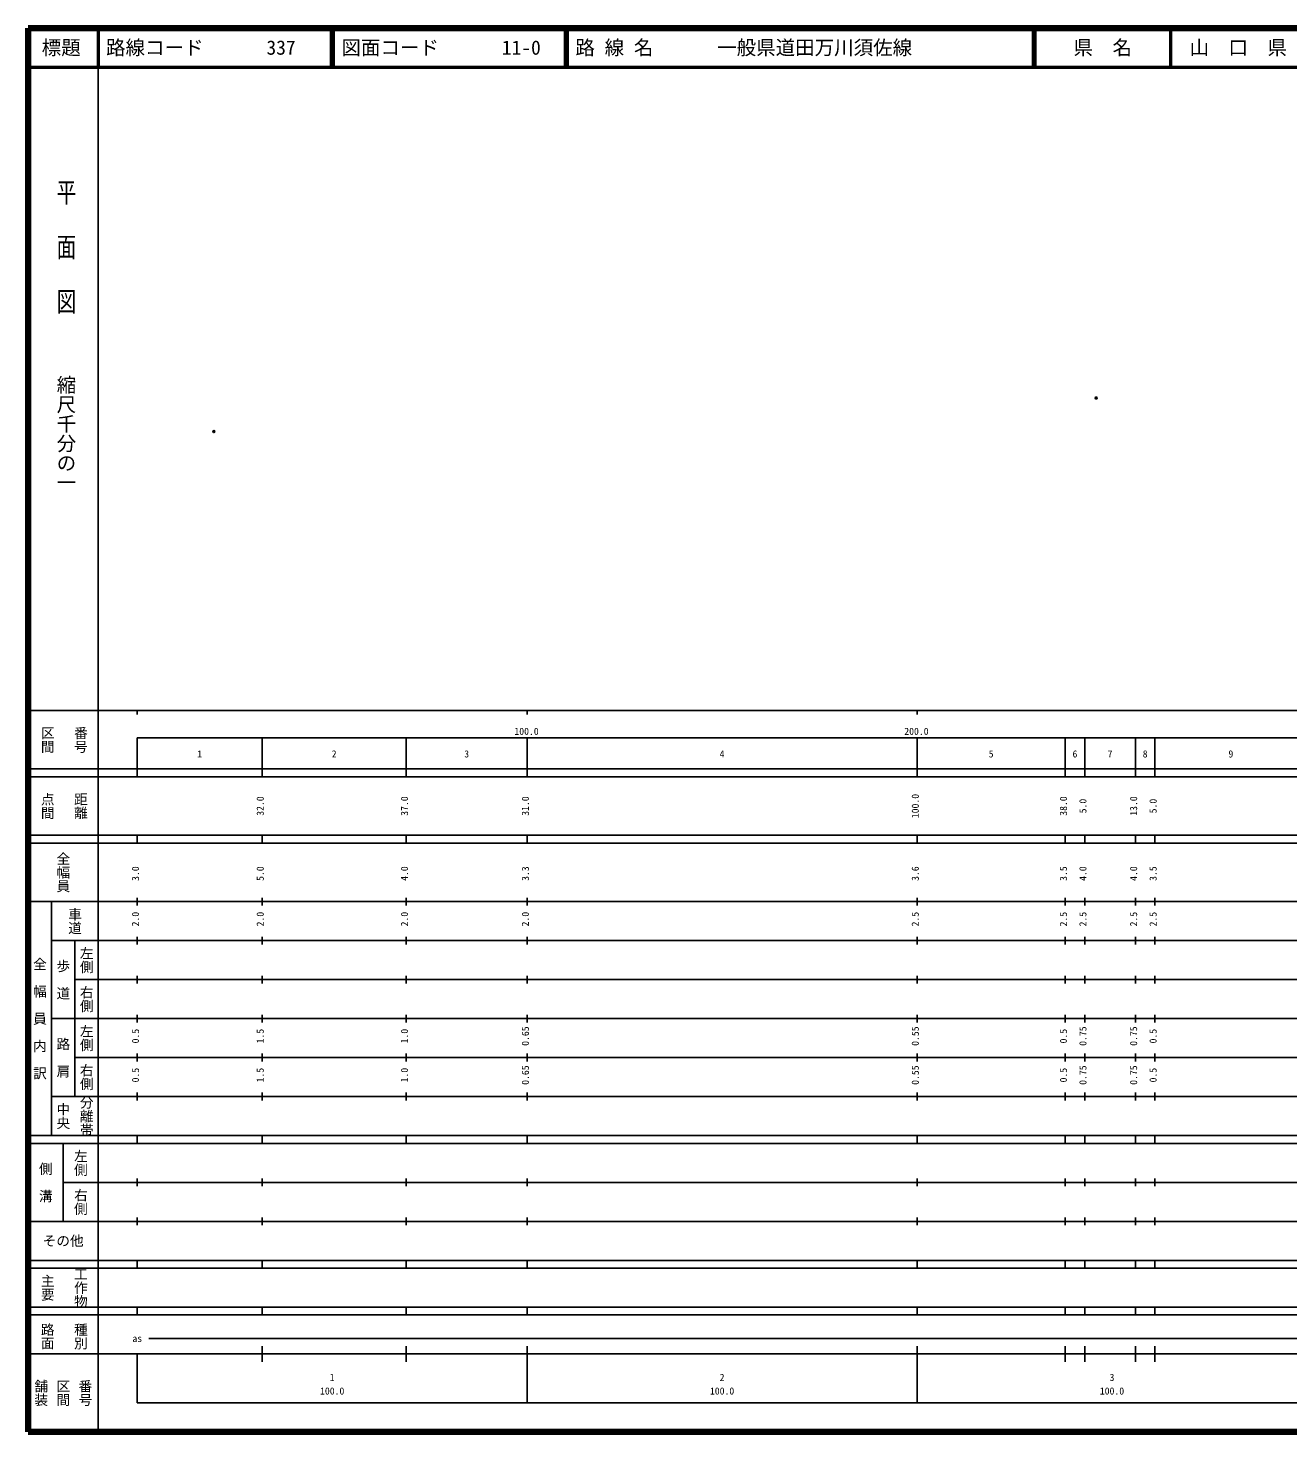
# Model space of a CAD drawing. Units: millimetres on the paper. Extents: x 40 to 680, y 20 to 380.
# Drawn here: x 40 to 363.1, y 20 to 380 of the extents above; entities that cross this region are included whole.
import ezdxf
from ezdxf.enums import TextEntityAlignment as Align

# ---------------------------------------------------------------- set-up
doc = ezdxf.new("R2010")
doc.units = ezdxf.units.MM
doc.header["$PDMODE"] = 32
doc.header["$PDSIZE"] = 0.5
doc.layers.add('M-OTRS', color=6, linetype='Continuous')
doc.layers.add('M-TTL-TXT', color=7, linetype='Continuous')
for name, color, linetype, lineweight in [('M-TTL', 2, 'Continuous', 140), ('M-TTL-BAND', 7, 'Continuous', 25), ('M-TTL-LINE', 7, 'Continuous', 50)]:
    doc.layers.add(name, color=color, linetype=linetype, lineweight=lineweight)
doc.styles.add('@ＭＳ ゴシック', font='')
doc.styles.add('ＭＳ ゴシック', font='')
doc.styles.get('@ＭＳ ゴシック').set_extended_font_data('@MS Gothic')
doc.styles.get('ＭＳ ゴシック').set_extended_font_data('MS Gothic')

msp = doc.modelspace()

# ---------------------------------------------------------------- linework, layer by layer
at = {"layer": 'M-OTRS'}
for p in [(313.941, 285.143), (87.666, 276.532)]:
    msp.add_point(p, dxfattribs=at)
at = {"layer": 'M-TTL'}
for p, q in [((40, 380), (40, 20)), ((680, 380), (40, 380)), ((40, 20), (680, 20))]:
    msp.add_line(p, q, dxfattribs=at)
at = {"layer": 'M-TTL-BAND'}
for p, q in [((58, 370), (58, 20)), ((40, 205), (579, 205)), ((68, 205), (68, 204)), ((168, 205), (168, 204)), ((268, 205), (268, 204)), ((68, 198), (579, 198)), ((68, 198), (68, 188)), ((100, 188), (100, 198)), ((137, 188), (137, 198)), ((168, 188), (168, 198)), ((268, 188), (268, 198)), ((306, 188), (306, 198)), ((311, 188), (311, 198)), ((324, 188), (324, 198)), ((329, 188), (329, 198)), ((40, 190), (579, 190)), ((40, 188), (579, 188)), ((40, 173), (579, 173)), ((68, 171), (68, 173)), ((100, 171), (100, 173)), ((137, 171), (137, 173)), ((168, 171), (168, 173)), ((268, 171), (268, 173)), ((306, 171), (306, 173)), ((311, 171), (311, 173)), ((324, 171), (324, 173)), ((329, 171), (329, 173)), ((40, 171), (579, 171)), ((40, 156), (579, 156)), ((46, 96), (46, 156)), ((68, 155), (68, 157)), ((100, 155), (100, 157)), ((137, 155), (137, 157)), ((168, 155), (168, 157)), ((268, 155), (268, 157)), ((306, 155), (306, 157)), ((311, 155), (311, 157)), ((324, 155), (324, 157)), ((329, 155), (329, 157)), ((46, 146), (579, 146)), ((52, 146), (52, 106)), ((68, 145), (68, 147)), ((100, 145), (100, 147)), ((137, 145), (137, 147)), ((168, 145), (168, 147)), ((268, 145), (268, 147)), ((306, 145), (306, 147)), ((311, 145), (311, 147)), ((324, 145), (324, 147)), ((329, 145), (329, 147)), ((68, 135), (68, 137)), ((100, 135), (100, 137)), ((137, 135), (137, 137)), ((168, 135), (168, 137)), ((268, 135), (268, 137)), ((306, 135), (306, 137)), ((311, 135), (311, 137)), ((324, 135), (324, 137)), ((329, 135), (329, 137)), ((52, 136), (579, 136)), ((46, 126), (579, 126)), ((68, 125), (68, 127)), ((100, 125), (100, 127)), ((137, 125), (137, 127)), ((168, 125), (168, 127)), ((268, 125), (268, 127)), ((306, 125), (306, 127)), ((311, 125), (311, 127)), ((324, 125), (324, 127)), ((329, 125), (329, 127)), ((52, 116), (579, 116)), ((68, 115), (68, 117)), ((100, 115), (100, 117)), ((137, 115), (137, 117)), ((168, 115), (168, 117)), ((268, 115), (268, 117)), ((306, 115), (306, 117)), ((311, 115), (311, 117)), ((324, 115), (324, 117)), ((329, 115), (329, 117)), ((46, 106), (579, 106)), ((68, 105), (68, 107)), ((100, 105), (100, 107)), ((137, 105), (137, 107)), ((168, 105), (168, 107)), ((268, 105), (268, 107)), ((306, 105), (306, 107)), ((311, 105), (311, 107)), ((324, 105), (324, 107)), ((329, 105), (329, 107)), ((40, 96), (579, 96)), ((40, 94), (579, 94)), ((49, 94), (49, 74)), ((68, 94), (68, 96)), ((100, 94), (100, 96)), ((137, 94), (137, 96)), ((168, 94), (168, 96)), ((268, 94), (268, 96)), ((306, 94), (306, 96)), ((311, 94), (311, 96)), ((324, 94), (324, 96)), ((329, 94), (329, 96)), ((49, 84), (579, 84)), ((68, 83), (68, 85)), ((100, 83), (100, 85)), ((137, 83), (137, 85)), ((168, 83), (168, 85)), ((268, 83), (268, 85)), ((306, 83), (306, 85)), ((311, 83), (311, 85)), ((324, 83), (324, 85)), ((329, 83), (329, 85)), ((40, 74), (579, 74)), ((68, 73), (68, 75)), ((100, 73), (100, 75)), ((137, 73), (137, 75)), ((168, 73), (168, 75)), ((268, 73), (268, 75)), ((306, 73), (306, 75)), ((311, 73), (311, 75)), ((324, 73), (324, 75)), ((329, 73), (329, 75)), ((40, 64), (579, 64)), ((40, 62), (579, 62)), ((68, 62), (68, 64)), ((100, 62), (100, 64)), ((137, 62), (137, 64)), ((168, 62), (168, 64)), ((268, 62), (268, 64)), ((306, 62), (306, 64)), ((311, 62), (311, 64)), ((324, 62), (324, 64)), ((329, 62), (329, 64)), ((40, 52), (579, 52)), ((68, 50), (68, 52)), ((100, 50), (100, 52)), ((137, 50), (137, 52)), ((168, 50), (168, 52)), ((268, 50), (268, 52)), ((306, 50), (306, 52)), ((311, 50), (311, 52)), ((324, 50), (324, 52)), ((329, 50), (329, 52)), ((40, 50), (579, 50)), ((71, 44), (565, 44)), ((40, 40), (579, 40)), ((68, 40), (68, 27.5)), ((100, 38), (100, 42)), ((137, 38), (137, 42)), ((168, 27.5), (168, 42)), ((268, 27.5), (268, 42)), ((306, 38), (306, 42)), ((311, 38), (311, 42)), ((324, 38), (324, 42)), ((329, 38), (329, 42)), ((68, 27.5), (579, 27.5))]:
    msp.add_line(p, q, dxfattribs=at)
at = {"layer": 'M-TTL-LINE'}
for p, q in [((58, 380), (58, 370)), ((117.75, 380), (117.75, 370)), ((118.25, 380), (118.25, 370)), ((177.75, 380), (177.75, 370)), ((178.25, 380), (178.25, 370)), ((297.75, 380), (297.75, 370)), ((298.25, 380), (298.25, 370)), ((333, 380), (333, 370)), ((40, 370), (680, 370))]:
    msp.add_line(p, q, dxfattribs=at)

# ---------------------------------------------------------------- texts
at = {"layer": 'M-TTL-BAND', "style": '@ＭＳ ゴシック', "width": 1.4}
msp.add_text('平  面  図', height=3.666, rotation=270, dxfattribs=at).set_placement((49.777, 306.475), align=Align.MIDDLE_RIGHT)
at = {"layer": 'M-TTL-BAND', "style": '@ＭＳ ゴシック'}
msp.add_text('縮尺千分の一', height=3.666, rotation=270, dxfattribs=at).set_placement((49.777, 261.03), align=Align.MIDDLE_RIGHT)
for s, p in [('区間', (45, 197.5)), ('番号', (53.5, 197.5)), ('点間', (45, 180.5)), ('距離', (53.5, 180.5)), ('全幅員', (49, 163.5)), ('車道', (52, 151)), ('左側', (55, 141)), ('全\u3000幅\u3000員\u3000内\u3000訳', (43, 126)), ('歩\u3000道', (49, 136)), ('右側', (55, 131)), ('左側', (55, 121)), ('路\u3000肩', (49, 116)), ('右側', (55, 111)), ('分離帯', (55, 101)), ('中央', (49, 101)), ('左側', (53.5, 89)), ('側\u3000溝', (44.5, 84)), ('右側', (53.5, 79)), ('工作物', (53.5, 57)), ('主要', (45, 57)), ('路面', (45, 44.5)), ('種別', (53.5, 44.5)), ('舗装', (43.333, 30)), ('区間', (49, 30)), ('番号', (54.667, 30))]:
    msp.add_text(s, height=2.566, rotation=270, dxfattribs=at).set_placement(p, align=Align.MIDDLE_CENTER)
at = {"layer": 'M-TTL-BAND', "style": 'ＭＳ ゴシック'}
for s, p in [('100.0', (167.844, 198.195)), ('200.0', (267.844, 198.195)), ('1', (84, 192.405)), ('2', (118.5, 192.405)), ('3', (152.5, 192.405)), ('4', (218, 192.405)), ('5', (287, 192.405)), ('6', (308.5, 192.405)), ('7', (317.5, 192.405)), ('8', (326.5, 192.405)), ('9', (348.5, 192.405)), ('as', (68, 42.5)), ('1', (118, 32.523)), ('2', (218, 32.523)), ('3', (318, 32.523)), ('100.0', (118, 29.033)), ('100.0', (218, 29.033)), ('100.0', (318, 29.033))]:
    msp.add_text(s, height=1.833, dxfattribs=at).set_placement(p, align=Align.BOTTOM_CENTER)
for s, p in [('32.0', (101, 180.5)), ('37.0', (138, 180.5)), ('31.0', (169, 180.5)), ('100.0', (269, 180.5)), ('38.0', (307, 180.5)), ('5.0', (312, 180.5)), ('13.0', (325, 180.5)), ('5.0', (330, 180.5)), ('3.0', (69, 163.174)), ('5.0', (101, 163.174)), ('4.0', (138, 163.174)), ('3.3', (169, 163.174)), ('3.6', (269, 163.174)), ('3.5', (307, 163.174)), ('4.0', (312, 163.174)), ('4.0', (325, 163.174)), ('3.5', (330, 163.174)), ('2.0', (69, 151.5)), ('2.0', (101, 151.5)), ('2.0', (138, 151.5)), ('2.0', (169, 151.5)), ('2.5', (269, 151.5)), ('2.5', (307, 151.5)), ('2.5', (312, 151.5)), ('2.5', (325, 151.5)), ('2.5', (330, 151.5)), ('0.5', (69, 121.5)), ('1.5', (101, 121.5)), ('1.0', (138, 121.5)), ('0.65', (169, 121.5)), ('0.55', (269, 121.5)), ('0.5', (307, 121.5)), ('0.75', (312, 121.5)), ('0.75', (325, 121.5)), ('0.5', (330, 121.5)), ('0.5', (69, 111.5)), ('1.5', (101, 111.5)), ('1.0', (138, 111.5)), ('0.65', (169, 111.5)), ('0.55', (269, 111.5)), ('0.5', (307, 111.5)), ('0.75', (312, 111.5)), ('0.75', (325, 111.5)), ('0.5', (330, 111.5))]:
    msp.add_text(s, height=1.833, rotation=90, dxfattribs=at).set_placement(p, align=Align.BOTTOM_CENTER)
msp.add_text('その他', height=2.566, dxfattribs=at).set_placement((49, 69), align=Align.MIDDLE_CENTER)
at = {"layer": 'M-TTL-TXT', "style": 'ＭＳ ゴシック'}
for s, p in [('標題', (48.5, 375)), ('県\u3000名', (315.625, 375)), ('山\u3000口\u3000県', (350.375, 375))]:
    msp.add_text(s, height=3.666, dxfattribs=at).set_placement(p, align=Align.MIDDLE_CENTER)
for s, p in [('路線コード', (60, 375)), ('337', (101.142, 375)), ('図面コード', (120.38, 375)), ('11-0', (161.521, 375)), ('路 線 名', (180.38, 375)), ('一般県道田万川須佐線', (216.734, 375))]:
    msp.add_text(s, height=3.666, dxfattribs=at).set_placement(p, align=Align.MIDDLE_LEFT)

doc.saveas('drawing.dxf')
